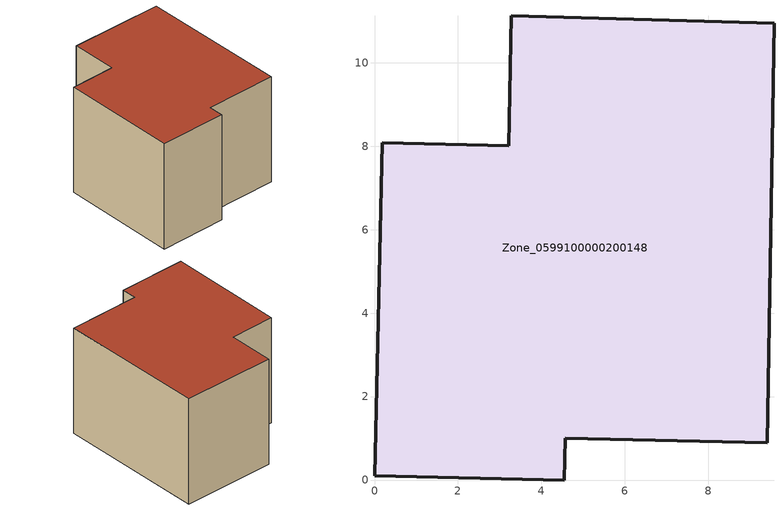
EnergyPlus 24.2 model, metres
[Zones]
Zone_0599100000200148
 floor ground (C_G): 3.22,8.01 3.28,11.12 9.57,10.94 9.41,0.89 4.57,1 4.55,0 0,0.1 0.19,8.08 z2.73
 wall outside (C_F): 0.19,8.08 0,0.1 4.55,0 4.57,1 9.41,0.89 9.57,10.94 3.28,11.12 3.22,8.01 0.19,8.08 z2.73:10.2
 roof outside (C_R): 3.22,8.01 0.19,8.08 0,0.1 4.55,0 4.57,1 9.41,0.89 9.57,10.94 3.28,11.12 z10.2
[BUILDING]
Pand.0599100000200148: North Axis=0; Terrain=City; Loads Convergence Tolerance Value=0.04; Temperature Convergence Tolerance Value=0.4; Solar Distribution=FullExterior; Maximum Number of Warmup Days=25; Minimum Number of Warmup Days=1
[Site:Location]
Rotterdam.The.Hague.AP_ZH_NLD Design_Conditions: Latitude=51.96; Longitude=4.45; Time Zone=1; Elevation=-4.5
[SITE:GROUNDTEMPERATURE:BUILDINGSURFACE]
18, 18, 18, 18, 18, 18, 18, 18, 18, 18, 18, 18
[MATERIAL] Thermal Absorptance=0.9; Solar Absorptance=0.7; Visible Absorptance=0.7
Name | Roughness | Thickness | Conductivity | Density | Specific Heat
G.D.1965 | MediumSmooth | 0.15 | 1 | 540 | 1210
F.D.1965 | Rough | 0.3 | 0.857143 | 1920 | 840
R.D.1965 | MediumRough | 0.2 | 0.08 | 1500 | 1000
[CONSTRUCTION]
C_G: G.D.1965
C_F: F.D.1965
C_R: R.D.1965
[ZONE]
Zone_0599100000200148: Type=1; Multiplier=1; Ceiling Height=Autocalculate; Volume=Autocalculate; Floor Area=autocalculate; Part of Total Floor Area=Yes
[ZONEINFILTRATION:DESIGNFLOWRATE]
Infil_Zone_0599100000200148: Zone or ZoneList or Space or SpaceList=Zone_0599100000200148; Schedule=AlwaysOn; Design Flow Rate Calculation Method=Flow/Area; Flow Rate per Floor Area=0.0042; Constant Term Coefficient=1; Temperature Term Coefficient=0; Velocity Term Coefficient=0; Velocity Squared Term Coefficient=0
[HVACTEMPLATE:ZONE:IDEALLOADSAIRSYSTEM]
Zone_0599100000200148: Maximum Heating Supply Air Temperature=50; Minimum Cooling Supply Air Temperature=13; Maximum Heating Supply Air Humidity Ratio=0.0156; Minimum Cooling Supply Air Humidity Ratio=0.0077; Heating Limit=NoLimit; Cooling Limit=NoLimit; Dehumidification Control Type=ConstantSensibleHeatRatio; Cooling Sensible Heat Ratio=0.7; Dehumidification Setpoint=60; Humidification Control Type=None; Humidification Setpoint=30; Outdoor Air Method=None; Outdoor Air Flow Rate per Person=0.00944; Outdoor Air Flow Rate per Zone Floor Area=0; Outdoor Air Flow Rate per Zone=0; Demand Controlled Ventilation Type=None; Outdoor Air Economizer Type=NoEconomizer; Heat Recovery Type=None; Sensible Heat Recovery Effectiveness=0.7; Latent Heat Recovery Effectiveness=0.65
[ZONECONTROL:THERMOSTAT]
ThermostatControl_Zone_0599100000200148: Zone or ZoneList=Zone_0599100000200148; Control Type Schedule=DualSetpointControlType; Control 1=Thermostat_Zone_0599100000200148; Temperature Difference Between Cutout And Setpoint=0
[THERMOSTATSETPOINT:DUALSETPOINT]
Thermostat_Zone_0599100000200148: Heating Setpoint Temperature Schedule=HeatingSetpoint_Zone_0599100000200148; Cooling Setpoint Temperature Schedule=CoolingSetpoint_Zone_0599100000200148
[SCHEDULE:COMPACT]
HeatingSetpoint_Zone_0599100000200148: Through: 12/31, For: AllDays, Until: 24:00, 21
CoolingSetpoint_Zone_0599100000200148: Through: 12/31, For: AllDays, Until: 24:00, 24
DualSetpointControlType: Through: 12/31, For: AllDays, Until: 24:00, 4
AlwaysOn: Through: 12/31, For: AllDays, Until: 24:00, 1
